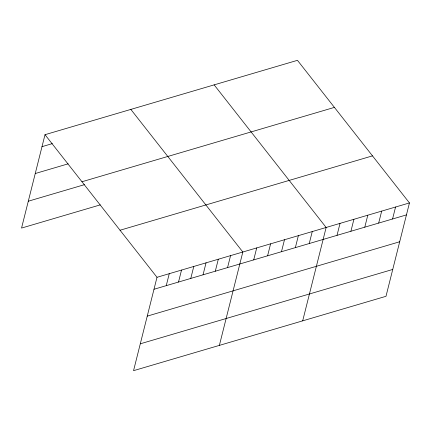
<?xml version="1.0" encoding="UTF-8"?>
<svg xmlns="http://www.w3.org/2000/svg" width="431" height="431" viewBox="0 0 431 431"><rect width="100%" height="100%" fill="white"/><g stroke="black" fill="none" stroke-linecap="round" stroke-linejoin="round"><path stroke-width="0.65" d="M45.007 134.693L156.997 277.295L133.545 370.671L385.993 296.307L409.45 202.931L297.455 60.329L45.007 134.693L21.55 228.069L100.283 204.876M166.253 285.651L169.259 273.685M178.515 282.041L181.521 270.07M190.777 278.426L193.783 266.46M203.039 274.816L206.045 262.845M215.301 271.207L218.307 259.236M227.563 267.592L230.569 255.621M219.379 345.387L242.831 252.011L130.841 109.409M253.708 259.888L256.714 247.922M267.597 255.798L270.603 243.833M281.481 251.709L284.487 239.744M295.364 247.62L298.371 235.649M309.248 243.531L312.254 231.56M302.686 320.847L326.143 227.471L214.148 84.869M337.02 235.348L340.027 223.382M350.904 231.258L353.91 219.293M364.788 227.169L367.794 215.204M378.671 223.08L381.683 211.109M392.56 218.991L395.566 207.02M41.996 146.664L52.323 143.62M35.25 173.526L68.163 163.828M81.96 181.753L334.413 107.389M28.301 201.207L84.444 184.667M120.039 230.235L372.492 155.871M156.997 277.295L409.45 202.931M153.991 289.266L406.444 214.902M147.246 316.128L399.693 241.764M140.29 343.809L392.743 269.445"/></g></svg>
